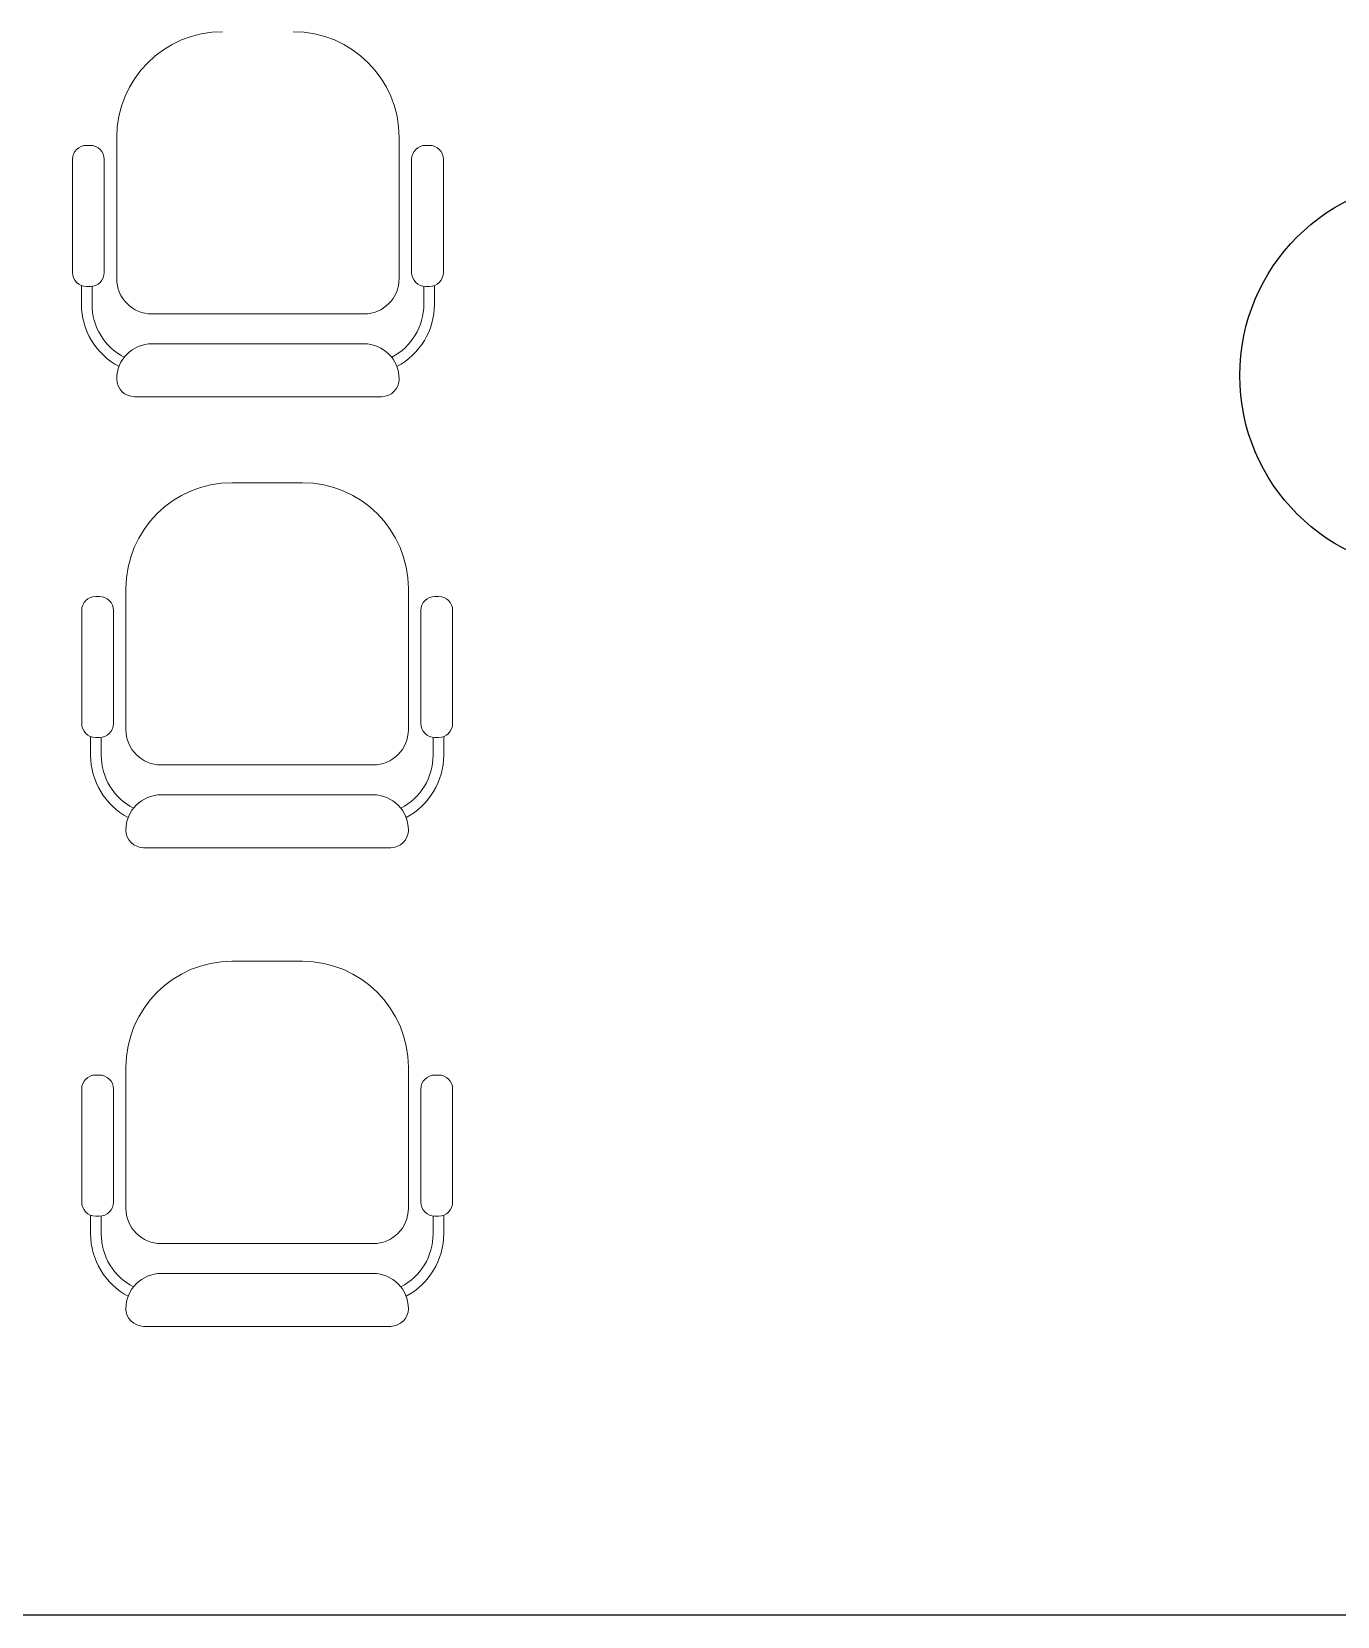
# Model space of a CAD drawing. Header units: millimetres. Extents: x -1911 to 4021, y -174 to 2851.
# Drawn here: x 3111.5 to 3311.2, y 1382.6 to 1625.1 of the extents above; entities that cross this region are included whole.
import ezdxf

# ---------------------------------------------------------------- set-up
doc = ezdxf.new("R2010")
doc.units = ezdxf.units.MM
doc.layers.add('ARREDI attrezzature - furniture', color=175, linetype='Continuous', lineweight=9)

msp = doc.modelspace()

# ---------------------------------------------------------------- linework, layer by layer
msp.add_line((2928.04, 1382.78), (3528.04, 1382.78))
at = {"color": 0}
msp.add_circle((3326.25, 1572.46), 30, dxfattribs=at)
at = {"color": 2}
for radius in [700.64, 695.64]:
    msp.add_arc((2858.04, 1352.78), radius, 2.45403, 177.54597, dxfattribs=at)
at = {"layer": 'ARREDI attrezzature - furniture'}
for p, q in [((3124.47, 1608.87), (3124.47, 1587.27)), ((3124.47, 1608.87), (3124.47, 1587.27)), ((3124.47, 1608.87), (3124.47, 1587.27)), ((3124.47, 1608.87), (3124.47, 1587.27)), ((3124.47, 1608.87), (3124.47, 1587.27)), ((3124.47, 1608.87), (3124.47, 1587.27)), ((3167.67, 1587.27), (3167.67, 1608.87)), ((3167.67, 1587.27), (3167.67, 1608.87)), ((3167.67, 1587.27), (3167.67, 1608.87)), ((3167.67, 1587.27), (3167.67, 1608.87)), ((3167.67, 1587.27), (3167.67, 1608.87)), ((3167.67, 1587.27), (3167.67, 1608.87)), ((3117.7, 1605.51), (3117.7, 1588.23)), ((3117.7, 1605.51), (3117.7, 1588.23)), ((3117.7, 1605.51), (3117.7, 1588.23)), ((3117.7, 1605.51), (3117.7, 1588.23)), ((3117.7, 1605.51), (3117.7, 1588.23)), ((3117.7, 1605.51), (3117.7, 1588.23)), ((3120.4, 1607.67), (3119.86, 1607.67)), ((3120.4, 1607.67), (3119.86, 1607.67)), ((3120.4, 1607.67), (3119.86, 1607.67)), ((3120.4, 1607.67), (3119.86, 1607.67)), ((3120.4, 1607.67), (3119.86, 1607.67)), ((3120.4, 1607.67), (3119.86, 1607.67)), ((3122.56, 1588.23), (3122.56, 1605.51)), ((3122.56, 1588.23), (3122.56, 1605.51)), ((3122.56, 1588.23), (3122.56, 1605.51)), ((3122.56, 1588.23), (3122.56, 1605.51)), ((3122.56, 1588.23), (3122.56, 1605.51)), ((3122.56, 1588.23), (3122.56, 1605.51)), ((3169.58, 1588.23), (3169.58, 1605.51)), ((3169.58, 1588.23), (3169.58, 1605.51)), ((3169.58, 1588.23), (3169.58, 1605.51)), ((3169.58, 1588.23), (3169.58, 1605.51)), ((3169.58, 1588.23), (3169.58, 1605.51)), ((3169.58, 1588.23), (3169.58, 1605.51)), ((3171.74, 1607.67), (3172.28, 1607.67)), ((3171.74, 1607.67), (3172.28, 1607.67)), ((3171.74, 1607.67), (3172.28, 1607.67)), ((3171.74, 1607.67), (3172.28, 1607.67)), ((3171.74, 1607.67), (3172.28, 1607.67)), ((3171.74, 1607.67), (3172.28, 1607.67)), ((3174.44, 1605.51), (3174.44, 1588.23)), ((3174.44, 1605.51), (3174.44, 1588.23)), ((3174.44, 1605.51), (3174.44, 1588.23)), ((3174.44, 1605.51), (3174.44, 1588.23)), ((3174.44, 1605.51), (3174.44, 1588.23)), ((3174.44, 1605.51), (3174.44, 1588.23)), ((3119.07, 1583.37), (3119.07, 1586.22)), ((3119.07, 1583.37), (3119.07, 1586.22)), ((3119.07, 1583.37), (3119.07, 1586.22)), ((3119.07, 1583.37), (3119.07, 1586.22)), ((3119.07, 1583.37), (3119.07, 1586.22)), ((3119.07, 1583.37), (3119.07, 1586.22)), ((3119.86, 1586.07), (3120.4, 1586.07)), ((3119.86, 1586.07), (3120.4, 1586.07)), ((3119.86, 1586.07), (3120.4, 1586.07)), ((3119.86, 1586.07), (3120.4, 1586.07)), ((3119.86, 1586.07), (3120.4, 1586.07)), ((3119.86, 1586.07), (3120.4, 1586.07)), ((3120.69, 1583.37), (3120.69, 1586.09)), ((3120.69, 1583.37), (3120.69, 1586.09)), ((3120.69, 1583.37), (3120.69, 1586.09)), ((3120.69, 1583.37), (3120.69, 1586.09)), ((3120.69, 1583.37), (3120.69, 1586.09)), ((3120.69, 1583.37), (3120.69, 1586.09)), ((3171.45, 1583.37), (3171.45, 1586.09)), ((3171.45, 1583.37), (3171.45, 1586.09)), ((3171.45, 1583.37), (3171.45, 1586.09)), ((3171.45, 1583.37), (3171.45, 1586.09)), ((3171.45, 1583.37), (3171.45, 1586.09)), ((3171.45, 1583.37), (3171.45, 1586.09)), ((3172.28, 1586.07), (3171.74, 1586.07)), ((3172.28, 1586.07), (3171.74, 1586.07)), ((3172.28, 1586.07), (3171.74, 1586.07)), ((3172.28, 1586.07), (3171.74, 1586.07)), ((3172.28, 1586.07), (3171.74, 1586.07)), ((3172.28, 1586.07), (3171.74, 1586.07)), ((3173.07, 1583.37), (3173.07, 1586.22)), ((3173.07, 1583.37), (3173.07, 1586.22)), ((3173.07, 1583.37), (3173.07, 1586.22)), ((3173.07, 1583.37), (3173.07, 1586.22)), ((3173.07, 1583.37), (3173.07, 1586.22)), ((3173.07, 1583.37), (3173.07, 1586.22)), ((3129.87, 1581.87), (3162.27, 1581.87)), ((3129.87, 1581.87), (3162.27, 1581.87)), ((3129.87, 1581.87), (3162.27, 1581.87)), ((3129.87, 1581.87), (3162.27, 1581.87)), ((3129.87, 1581.87), (3162.27, 1581.87)), ((3129.87, 1581.87), (3162.27, 1581.87)), ((3162.27, 1577.31), (3129.87, 1577.31)), ((3162.27, 1577.31), (3129.87, 1577.31)), ((3162.27, 1577.31), (3129.87, 1577.31)), ((3162.27, 1577.31), (3129.87, 1577.31)), ((3162.27, 1577.31), (3129.87, 1577.31)), ((3162.27, 1577.31), (3129.87, 1577.31)), ((3124.47, 1571.91), (3124.47, 1571.91)), ((3124.47, 1571.91), (3124.47, 1571.91)), ((3124.47, 1571.91), (3124.47, 1571.91)), ((3124.47, 1571.91), (3124.47, 1571.91)), ((3124.47, 1571.91), (3124.47, 1571.91)), ((3124.47, 1571.91), (3124.47, 1571.91)), ((3167.67, 1571.91), (3167.67, 1571.91)), ((3167.67, 1571.91), (3167.67, 1571.91)), ((3167.67, 1571.91), (3167.67, 1571.91)), ((3167.67, 1571.91), (3167.67, 1571.91)), ((3167.67, 1571.91), (3167.67, 1571.91)), ((3167.67, 1571.91), (3167.67, 1571.91)), ((3127.17, 1569.21), (3164.97, 1569.21)), ((3127.17, 1569.21), (3164.97, 1569.21)), ((3127.17, 1569.21), (3164.97, 1569.21)), ((3127.17, 1569.21), (3164.97, 1569.21)), ((3152.88, 1556.05), (3142.08, 1556.05)), ((3152.88, 1556.05), (3142.08, 1556.05)), ((3152.88, 1556.05), (3142.08, 1556.05)), ((3152.88, 1556.05), (3142.08, 1556.05)), ((3152.88, 1556.05), (3142.08, 1556.05)), ((3152.88, 1556.05), (3142.08, 1556.05)), ((3121.81, 1538.65), (3121.27, 1538.65)), ((3121.81, 1538.65), (3121.27, 1538.65)), ((3121.81, 1538.65), (3121.27, 1538.65)), ((3121.81, 1538.65), (3121.27, 1538.65)), ((3121.81, 1538.65), (3121.27, 1538.65)), ((3121.81, 1538.65), (3121.27, 1538.65)), ((3125.88, 1539.85), (3125.88, 1518.25)), ((3125.88, 1539.85), (3125.88, 1518.25)), ((3125.88, 1539.85), (3125.88, 1518.25)), ((3125.88, 1539.85), (3125.88, 1518.25)), ((3125.88, 1539.85), (3125.88, 1518.25)), ((3125.88, 1539.85), (3125.88, 1518.25)), ((3169.08, 1518.25), (3169.08, 1539.85)), ((3169.08, 1518.25), (3169.08, 1539.85)), ((3169.08, 1518.25), (3169.08, 1539.85)), ((3169.08, 1518.25), (3169.08, 1539.85)), ((3169.08, 1518.25), (3169.08, 1539.85)), ((3169.08, 1518.25), (3169.08, 1539.85)), ((3173.15, 1538.65), (3173.69, 1538.65)), ((3173.15, 1538.65), (3173.69, 1538.65)), ((3173.15, 1538.65), (3173.69, 1538.65)), ((3173.15, 1538.65), (3173.69, 1538.65)), ((3173.15, 1538.65), (3173.69, 1538.65)), ((3173.15, 1538.65), (3173.69, 1538.65)), ((3119.11, 1536.49), (3119.11, 1519.21)), ((3119.11, 1536.49), (3119.11, 1519.21)), ((3119.11, 1536.49), (3119.11, 1519.21)), ((3119.11, 1536.49), (3119.11, 1519.21)), ((3119.11, 1536.49), (3119.11, 1519.21)), ((3119.11, 1536.49), (3119.11, 1519.21)), ((3123.97, 1519.21), (3123.97, 1536.49)), ((3123.97, 1519.21), (3123.97, 1536.49)), ((3123.97, 1519.21), (3123.97, 1536.49)), ((3123.97, 1519.21), (3123.97, 1536.49)), ((3123.97, 1519.21), (3123.97, 1536.49)), ((3123.97, 1519.21), (3123.97, 1536.49)), ((3170.99, 1519.21), (3170.99, 1536.49)), ((3170.99, 1519.21), (3170.99, 1536.49)), ((3170.99, 1519.21), (3170.99, 1536.49)), ((3170.99, 1519.21), (3170.99, 1536.49)), ((3170.99, 1519.21), (3170.99, 1536.49)), ((3170.99, 1519.21), (3170.99, 1536.49)), ((3175.85, 1536.49), (3175.85, 1519.21)), ((3175.85, 1536.49), (3175.85, 1519.21)), ((3175.85, 1536.49), (3175.85, 1519.21)), ((3175.85, 1536.49), (3175.85, 1519.21)), ((3175.85, 1536.49), (3175.85, 1519.21)), ((3175.85, 1536.49), (3175.85, 1519.21)), ((3120.48, 1514.35), (3120.48, 1517.2)), ((3120.48, 1514.35), (3120.48, 1517.2)), ((3120.48, 1514.35), (3120.48, 1517.2)), ((3120.48, 1514.35), (3120.48, 1517.2)), ((3120.48, 1514.35), (3120.48, 1517.2)), ((3120.48, 1514.35), (3120.48, 1517.2)), ((3121.27, 1517.05), (3121.81, 1517.05)), ((3121.27, 1517.05), (3121.81, 1517.05)), ((3121.27, 1517.05), (3121.81, 1517.05)), ((3121.27, 1517.05), (3121.81, 1517.05)), ((3121.27, 1517.05), (3121.81, 1517.05)), ((3121.27, 1517.05), (3121.81, 1517.05)), ((3122.1, 1514.35), (3122.1, 1517.07)), ((3122.1, 1514.35), (3122.1, 1517.07)), ((3122.1, 1514.35), (3122.1, 1517.07)), ((3122.1, 1514.35), (3122.1, 1517.07)), ((3122.1, 1514.35), (3122.1, 1517.07)), ((3122.1, 1514.35), (3122.1, 1517.07)), ((3172.86, 1514.35), (3172.86, 1517.07)), ((3172.86, 1514.35), (3172.86, 1517.07)), ((3172.86, 1514.35), (3172.86, 1517.07)), ((3172.86, 1514.35), (3172.86, 1517.07)), ((3172.86, 1514.35), (3172.86, 1517.07)), ((3172.86, 1514.35), (3172.86, 1517.07)), ((3173.69, 1517.05), (3173.15, 1517.05)), ((3173.69, 1517.05), (3173.15, 1517.05)), ((3173.69, 1517.05), (3173.15, 1517.05)), ((3173.69, 1517.05), (3173.15, 1517.05)), ((3173.69, 1517.05), (3173.15, 1517.05)), ((3173.69, 1517.05), (3173.15, 1517.05)), ((3174.48, 1514.35), (3174.48, 1517.2)), ((3174.48, 1514.35), (3174.48, 1517.2)), ((3174.48, 1514.35), (3174.48, 1517.2)), ((3174.48, 1514.35), (3174.48, 1517.2)), ((3174.48, 1514.35), (3174.48, 1517.2)), ((3174.48, 1514.35), (3174.48, 1517.2)), ((3131.28, 1512.85), (3163.68, 1512.85)), ((3131.28, 1512.85), (3163.68, 1512.85)), ((3131.28, 1512.85), (3163.68, 1512.85)), ((3131.28, 1512.85), (3163.68, 1512.85)), ((3131.28, 1512.85), (3163.68, 1512.85)), ((3131.28, 1512.85), (3163.68, 1512.85)), ((3163.68, 1508.29), (3131.28, 1508.29)), ((3163.68, 1508.29), (3131.28, 1508.29)), ((3163.68, 1508.29), (3131.28, 1508.29)), ((3163.68, 1508.29), (3131.28, 1508.29)), ((3163.68, 1508.29), (3131.28, 1508.29)), ((3163.68, 1508.29), (3131.28, 1508.29)), ((3125.88, 1502.89), (3125.88, 1502.89)), ((3125.88, 1502.89), (3125.88, 1502.89)), ((3125.88, 1502.89), (3125.88, 1502.89)), ((3125.88, 1502.89), (3125.88, 1502.89)), ((3125.88, 1502.89), (3125.88, 1502.89)), ((3125.88, 1502.89), (3125.88, 1502.89)), ((3169.08, 1502.89), (3169.08, 1502.89)), ((3169.08, 1502.89), (3169.08, 1502.89)), ((3169.08, 1502.89), (3169.08, 1502.89)), ((3169.08, 1502.89), (3169.08, 1502.89)), ((3169.08, 1502.89), (3169.08, 1502.89)), ((3169.08, 1502.89), (3169.08, 1502.89)), ((3128.58, 1500.19), (3166.38, 1500.19)), ((3128.58, 1500.19), (3166.38, 1500.19)), ((3128.58, 1500.19), (3166.38, 1500.19)), ((3128.58, 1500.19), (3166.38, 1500.19)), ((3152.88, 1482.8), (3142.08, 1482.8)), ((3152.88, 1482.8), (3142.08, 1482.8)), ((3152.88, 1482.8), (3142.08, 1482.8)), ((3152.88, 1482.8), (3142.08, 1482.8)), ((3152.88, 1482.8), (3142.08, 1482.8)), ((3152.88, 1482.8), (3142.08, 1482.8)), ((3121.81, 1465.4), (3121.27, 1465.4)), ((3121.81, 1465.4), (3121.27, 1465.4)), ((3121.81, 1465.4), (3121.27, 1465.4)), ((3121.81, 1465.4), (3121.27, 1465.4)), ((3121.81, 1465.4), (3121.27, 1465.4)), ((3121.81, 1465.4), (3121.27, 1465.4)), ((3125.88, 1466.6), (3125.88, 1445)), ((3125.88, 1466.6), (3125.88, 1445)), ((3125.88, 1466.6), (3125.88, 1445)), ((3125.88, 1466.6), (3125.88, 1445)), ((3125.88, 1466.6), (3125.88, 1445)), ((3125.88, 1466.6), (3125.88, 1445)), ((3169.08, 1445), (3169.08, 1466.6)), ((3169.08, 1445), (3169.08, 1466.6)), ((3169.08, 1445), (3169.08, 1466.6)), ((3169.08, 1445), (3169.08, 1466.6)), ((3169.08, 1445), (3169.08, 1466.6)), ((3169.08, 1445), (3169.08, 1466.6)), ((3173.15, 1465.4), (3173.69, 1465.4)), ((3173.15, 1465.4), (3173.69, 1465.4)), ((3173.15, 1465.4), (3173.69, 1465.4)), ((3173.15, 1465.4), (3173.69, 1465.4)), ((3173.15, 1465.4), (3173.69, 1465.4)), ((3173.15, 1465.4), (3173.69, 1465.4)), ((3119.11, 1463.24), (3119.11, 1445.96)), ((3119.11, 1463.24), (3119.11, 1445.96)), ((3119.11, 1463.24), (3119.11, 1445.96)), ((3119.11, 1463.24), (3119.11, 1445.96)), ((3119.11, 1463.24), (3119.11, 1445.96)), ((3119.11, 1463.24), (3119.11, 1445.96)), ((3123.97, 1445.96), (3123.97, 1463.24)), ((3123.97, 1445.96), (3123.97, 1463.24)), ((3123.97, 1445.96), (3123.97, 1463.24)), ((3123.97, 1445.96), (3123.97, 1463.24)), ((3123.97, 1445.96), (3123.97, 1463.24)), ((3123.97, 1445.96), (3123.97, 1463.24)), ((3170.99, 1445.96), (3170.99, 1463.24)), ((3170.99, 1445.96), (3170.99, 1463.24)), ((3170.99, 1445.96), (3170.99, 1463.24)), ((3170.99, 1445.96), (3170.99, 1463.24)), ((3170.99, 1445.96), (3170.99, 1463.24)), ((3170.99, 1445.96), (3170.99, 1463.24)), ((3175.85, 1463.24), (3175.85, 1445.96)), ((3175.85, 1463.24), (3175.85, 1445.96)), ((3175.85, 1463.24), (3175.85, 1445.96)), ((3175.85, 1463.24), (3175.85, 1445.96)), ((3175.85, 1463.24), (3175.85, 1445.96)), ((3175.85, 1463.24), (3175.85, 1445.96)), ((3120.48, 1441.1), (3120.48, 1443.95)), ((3120.48, 1441.1), (3120.48, 1443.95)), ((3120.48, 1441.1), (3120.48, 1443.95)), ((3120.48, 1441.1), (3120.48, 1443.95)), ((3120.48, 1441.1), (3120.48, 1443.95)), ((3120.48, 1441.1), (3120.48, 1443.95)), ((3121.27, 1443.8), (3121.81, 1443.8)), ((3121.27, 1443.8), (3121.81, 1443.8)), ((3121.27, 1443.8), (3121.81, 1443.8)), ((3121.27, 1443.8), (3121.81, 1443.8)), ((3121.27, 1443.8), (3121.81, 1443.8)), ((3121.27, 1443.8), (3121.81, 1443.8)), ((3122.1, 1441.1), (3122.1, 1443.82)), ((3122.1, 1441.1), (3122.1, 1443.82)), ((3122.1, 1441.1), (3122.1, 1443.82)), ((3122.1, 1441.1), (3122.1, 1443.82)), ((3122.1, 1441.1), (3122.1, 1443.82)), ((3122.1, 1441.1), (3122.1, 1443.82)), ((3172.86, 1441.1), (3172.86, 1443.82)), ((3172.86, 1441.1), (3172.86, 1443.82)), ((3172.86, 1441.1), (3172.86, 1443.82)), ((3172.86, 1441.1), (3172.86, 1443.82)), ((3172.86, 1441.1), (3172.86, 1443.82)), ((3172.86, 1441.1), (3172.86, 1443.82)), ((3173.69, 1443.8), (3173.15, 1443.8)), ((3173.69, 1443.8), (3173.15, 1443.8)), ((3173.69, 1443.8), (3173.15, 1443.8)), ((3173.69, 1443.8), (3173.15, 1443.8)), ((3173.69, 1443.8), (3173.15, 1443.8)), ((3173.69, 1443.8), (3173.15, 1443.8)), ((3174.48, 1441.1), (3174.48, 1443.95)), ((3174.48, 1441.1), (3174.48, 1443.95)), ((3174.48, 1441.1), (3174.48, 1443.95)), ((3174.48, 1441.1), (3174.48, 1443.95)), ((3174.48, 1441.1), (3174.48, 1443.95)), ((3174.48, 1441.1), (3174.48, 1443.95)), ((3131.28, 1439.6), (3163.68, 1439.6)), ((3131.28, 1439.6), (3163.68, 1439.6)), ((3131.28, 1439.6), (3163.68, 1439.6)), ((3131.28, 1439.6), (3163.68, 1439.6)), ((3131.28, 1439.6), (3163.68, 1439.6)), ((3131.28, 1439.6), (3163.68, 1439.6)), ((3163.68, 1435.04), (3131.28, 1435.04)), ((3163.68, 1435.04), (3131.28, 1435.04)), ((3163.68, 1435.04), (3131.28, 1435.04)), ((3163.68, 1435.04), (3131.28, 1435.04)), ((3163.68, 1435.04), (3131.28, 1435.04)), ((3163.68, 1435.04), (3131.28, 1435.04)), ((3125.88, 1429.64), (3125.88, 1429.64)), ((3125.88, 1429.64), (3125.88, 1429.64)), ((3125.88, 1429.64), (3125.88, 1429.64)), ((3125.88, 1429.64), (3125.88, 1429.64)), ((3125.88, 1429.64), (3125.88, 1429.64)), ((3125.88, 1429.64), (3125.88, 1429.64)), ((3169.08, 1429.64), (3169.08, 1429.64)), ((3169.08, 1429.64), (3169.08, 1429.64)), ((3169.08, 1429.64), (3169.08, 1429.64)), ((3169.08, 1429.64), (3169.08, 1429.64)), ((3169.08, 1429.64), (3169.08, 1429.64)), ((3169.08, 1429.64), (3169.08, 1429.64)), ((3128.58, 1426.94), (3166.38, 1426.94)), ((3128.58, 1426.94), (3166.38, 1426.94)), ((3128.58, 1426.94), (3166.38, 1426.94)), ((3128.58, 1426.94), (3166.38, 1426.94))]:
    msp.add_line(p, q, dxfattribs=at)
for centre, radius, start, end in [((3140.67, 1608.87), 16.2, 90, 180), ((3140.67, 1608.87), 16.2, 90, 180), ((3140.67, 1608.87), 16.2, 90, 180), ((3140.67, 1608.87), 16.2, 90, 180), ((3140.67, 1608.87), 16.2, 90, 180), ((3140.67, 1608.87), 16.2, 90, 180), ((3151.47, 1608.87), 16.2, 0, 90), ((3151.47, 1608.87), 16.2, 0, 90), ((3151.47, 1608.87), 16.2, 0, 90), ((3151.47, 1608.87), 16.2, 0, 90), ((3151.47, 1608.87), 16.2, 0, 90), ((3151.47, 1608.87), 16.2, 0, 90), ((3119.86, 1605.51), 2.16, 90, 180), ((3119.86, 1605.51), 2.16, 90, 180), ((3119.86, 1605.51), 2.16, 90, 180), ((3119.86, 1605.51), 2.16, 90, 180), ((3119.86, 1605.51), 2.16, 90, 180), ((3119.86, 1605.51), 2.16, 90, 180), ((3120.4, 1605.51), 2.16, 0, 90), ((3120.4, 1605.51), 2.16, 0, 90), ((3120.4, 1605.51), 2.16, 0, 90), ((3120.4, 1605.51), 2.16, 0, 90), ((3120.4, 1605.51), 2.16, 0, 90), ((3120.4, 1605.51), 2.16, 0, 90), ((3171.74, 1605.51), 2.16, 90, 180), ((3171.74, 1605.51), 2.16, 90, 180), ((3171.74, 1605.51), 2.16, 90, 180), ((3171.74, 1605.51), 2.16, 90, 180), ((3171.74, 1605.51), 2.16, 90, 180), ((3171.74, 1605.51), 2.16, 90, 180), ((3172.28, 1605.51), 2.16, 0, 90), ((3172.28, 1605.51), 2.16, 0, 90), ((3172.28, 1605.51), 2.16, 0, 90), ((3172.28, 1605.51), 2.16, 0, 90), ((3172.28, 1605.51), 2.16, 0, 90), ((3172.28, 1605.51), 2.16, 0, 90), ((3119.86, 1588.23), 2.16, 180, 270), ((3119.86, 1588.23), 2.16, 180, 270), ((3119.86, 1588.23), 2.16, 180, 270), ((3119.86, 1588.23), 2.16, 180, 270), ((3119.86, 1588.23), 2.16, 180, 270), ((3119.86, 1588.23), 2.16, 180, 270), ((3120.4, 1588.23), 2.16, 270, 0), ((3120.4, 1588.23), 2.16, 270, 0), ((3120.4, 1588.23), 2.16, 270, 0), ((3120.4, 1588.23), 2.16, 270, 0), ((3120.4, 1588.23), 2.16, 270, 0), ((3120.4, 1588.23), 2.16, 270, 0), ((3129.87, 1587.27), 5.4, 180, 270), ((3129.87, 1587.27), 5.4, 180, 270), ((3129.87, 1587.27), 5.4, 180, 270), ((3129.87, 1587.27), 5.4, 180, 270), ((3129.87, 1587.27), 5.4, 180, 270), ((3129.87, 1587.27), 5.4, 180, 270), ((3162.27, 1587.27), 5.4, 270, 360), ((3162.27, 1587.27), 5.4, 270, 360), ((3162.27, 1587.27), 5.4, 270, 360), ((3162.27, 1587.27), 5.4, 270, 360), ((3162.27, 1587.27), 5.4, 270, 360), ((3162.27, 1587.27), 5.4, 270, 360), ((3171.74, 1588.23), 2.16, 180, 270), ((3171.74, 1588.23), 2.16, 180, 270), ((3171.74, 1588.23), 2.16, 180, 270), ((3171.74, 1588.23), 2.16, 180, 270), ((3171.74, 1588.23), 2.16, 180, 270), ((3171.74, 1588.23), 2.16, 180, 270), ((3172.28, 1588.23), 2.16, 270, 0), ((3172.28, 1588.23), 2.16, 270, 0), ((3172.28, 1588.23), 2.16, 270, 0), ((3172.28, 1588.23), 2.16, 270, 0), ((3172.28, 1588.23), 2.16, 270, 0), ((3172.28, 1588.23), 2.16, 270, 0), ((3129.87, 1583.37), 10.8, 180, 242.1194), ((3129.87, 1583.37), 10.8, 180, 242.1194), ((3129.87, 1583.37), 10.8, 180, 242.1194), ((3129.87, 1583.37), 10.8, 180, 242.1194), ((3129.87, 1583.37), 10.8, 180, 242.1194), ((3129.87, 1583.37), 10.8, 180, 242.1194), ((3129.87, 1583.37), 9.18, 180, 242.3805), ((3129.87, 1583.37), 9.18, 180, 242.3805), ((3129.87, 1583.37), 9.18, 180, 242.3805), ((3129.87, 1583.37), 9.18, 180, 242.3805), ((3129.87, 1583.37), 9.18, 180, 242.3805), ((3129.87, 1583.37), 9.18, 180, 242.3805), ((3162.27, 1583.37), 9.18, 297.6195, 0), ((3162.27, 1583.37), 9.18, 297.6195, 0), ((3162.27, 1583.37), 9.18, 297.6195, 0), ((3162.27, 1583.37), 9.18, 297.6195, 0), ((3162.27, 1583.37), 9.18, 297.6195, 0), ((3162.27, 1583.37), 9.18, 297.6195, 0), ((3162.27, 1583.37), 10.8, 297.8806, 0), ((3162.27, 1583.37), 10.8, 297.8806, 0), ((3162.27, 1583.37), 10.8, 297.8806, 0), ((3162.27, 1583.37), 10.8, 297.8806, 0), ((3162.27, 1583.37), 10.8, 297.8806, 0), ((3162.27, 1583.37), 10.8, 297.8806, 0), ((3129.87, 1571.91), 5.4, 90, 180), ((3129.87, 1571.91), 5.4, 90, 180), ((3129.87, 1571.91), 5.4, 90, 180), ((3129.87, 1571.91), 5.4, 90, 180), ((3129.87, 1571.91), 5.4, 90, 180), ((3129.87, 1571.91), 5.4, 90, 180), ((3162.27, 1571.91), 5.4, 0, 90), ((3162.27, 1571.91), 5.4, 0, 90), ((3162.27, 1571.91), 5.4, 0, 90), ((3162.27, 1571.91), 5.4, 0, 90), ((3162.27, 1571.91), 5.4, 0, 90), ((3162.27, 1571.91), 5.4, 0, 90), ((3127.17, 1571.91), 2.7, 180, 270), ((3127.17, 1571.91), 2.7, 180, 270), ((3127.17, 1571.91), 2.7, 180, 270), ((3127.17, 1571.91), 2.7, 180, 270), ((3127.17, 1571.91), 2.7, 180, 270), ((3127.17, 1571.91), 2.7, 180, 270), ((3164.97, 1571.91), 2.7, 270, 360), ((3164.97, 1571.91), 2.7, 270, 360), ((3164.97, 1571.91), 2.7, 270, 360), ((3164.97, 1571.91), 2.7, 270, 360), ((3164.97, 1571.91), 2.7, 270, 360), ((3164.97, 1571.91), 2.7, 270, 360), ((3142.08, 1539.85), 16.2, 90, 180), ((3142.08, 1539.85), 16.2, 90, 180), ((3142.08, 1539.85), 16.2, 90, 180), ((3142.08, 1539.85), 16.2, 90, 180), ((3142.08, 1539.85), 16.2, 90, 180), ((3142.08, 1539.85), 16.2, 90, 180), ((3152.88, 1539.85), 16.2, 0, 90), ((3152.88, 1539.85), 16.2, 0, 90), ((3152.88, 1539.85), 16.2, 0, 90), ((3152.88, 1539.85), 16.2, 0, 90), ((3152.88, 1539.85), 16.2, 0, 90), ((3152.88, 1539.85), 16.2, 0, 90), ((3121.27, 1536.49), 2.16, 90, 180), ((3121.27, 1536.49), 2.16, 90, 180), ((3121.27, 1536.49), 2.16, 90, 180), ((3121.27, 1536.49), 2.16, 90, 180), ((3121.27, 1536.49), 2.16, 90, 180), ((3121.27, 1536.49), 2.16, 90, 180), ((3121.81, 1536.49), 2.16, 0, 90), ((3121.81, 1536.49), 2.16, 0, 90), ((3121.81, 1536.49), 2.16, 0, 90), ((3121.81, 1536.49), 2.16, 0, 90), ((3121.81, 1536.49), 2.16, 0, 90), ((3121.81, 1536.49), 2.16, 0, 90), ((3173.15, 1536.49), 2.16, 90, 180), ((3173.15, 1536.49), 2.16, 90, 180), ((3173.15, 1536.49), 2.16, 90, 180), ((3173.15, 1536.49), 2.16, 90, 180), ((3173.15, 1536.49), 2.16, 90, 180), ((3173.15, 1536.49), 2.16, 90, 180), ((3173.69, 1536.49), 2.16, 0, 90), ((3173.69, 1536.49), 2.16, 0, 90), ((3173.69, 1536.49), 2.16, 0, 90), ((3173.69, 1536.49), 2.16, 0, 90), ((3173.69, 1536.49), 2.16, 0, 90), ((3173.69, 1536.49), 2.16, 0, 90), ((3121.27, 1519.21), 2.16, 180, 270), ((3121.27, 1519.21), 2.16, 180, 270), ((3121.27, 1519.21), 2.16, 180, 270), ((3121.27, 1519.21), 2.16, 180, 270), ((3121.27, 1519.21), 2.16, 180, 270), ((3121.27, 1519.21), 2.16, 180, 270), ((3121.81, 1519.21), 2.16, 270, 0), ((3121.81, 1519.21), 2.16, 270, 0), ((3121.81, 1519.21), 2.16, 270, 0), ((3121.81, 1519.21), 2.16, 270, 0), ((3121.81, 1519.21), 2.16, 270, 0), ((3121.81, 1519.21), 2.16, 270, 0), ((3131.28, 1518.25), 5.4, 180, 270), ((3131.28, 1518.25), 5.4, 180, 270), ((3131.28, 1518.25), 5.4, 180, 270), ((3131.28, 1518.25), 5.4, 180, 270), ((3131.28, 1518.25), 5.4, 180, 270), ((3131.28, 1518.25), 5.4, 180, 270), ((3163.68, 1518.25), 5.4, 270, 360), ((3163.68, 1518.25), 5.4, 270, 360), ((3163.68, 1518.25), 5.4, 270, 360), ((3163.68, 1518.25), 5.4, 270, 360), ((3163.68, 1518.25), 5.4, 270, 360), ((3163.68, 1518.25), 5.4, 270, 360), ((3173.15, 1519.21), 2.16, 180, 270), ((3173.15, 1519.21), 2.16, 180, 270), ((3173.15, 1519.21), 2.16, 180, 270), ((3173.15, 1519.21), 2.16, 180, 270), ((3173.15, 1519.21), 2.16, 180, 270), ((3173.15, 1519.21), 2.16, 180, 270), ((3173.69, 1519.21), 2.16, 270, 0), ((3173.69, 1519.21), 2.16, 270, 0), ((3173.69, 1519.21), 2.16, 270, 0), ((3173.69, 1519.21), 2.16, 270, 0), ((3173.69, 1519.21), 2.16, 270, 0), ((3173.69, 1519.21), 2.16, 270, 0), ((3131.28, 1514.35), 10.8, 180, 242.1194), ((3131.28, 1514.35), 10.8, 180, 242.1194), ((3131.28, 1514.35), 10.8, 180, 242.1194), ((3131.28, 1514.35), 10.8, 180, 242.1194), ((3131.28, 1514.35), 10.8, 180, 242.1194), ((3131.28, 1514.35), 10.8, 180, 242.1194), ((3131.28, 1514.35), 9.18, 180, 242.3805), ((3131.28, 1514.35), 9.18, 180, 242.3805), ((3131.28, 1514.35), 9.18, 180, 242.3805), ((3131.28, 1514.35), 9.18, 180, 242.3805), ((3131.28, 1514.35), 9.18, 180, 242.3805), ((3131.28, 1514.35), 9.18, 180, 242.3805), ((3163.68, 1514.35), 9.18, 297.6195, 0), ((3163.68, 1514.35), 9.18, 297.6195, 0), ((3163.68, 1514.35), 9.18, 297.6195, 0), ((3163.68, 1514.35), 9.18, 297.6195, 0), ((3163.68, 1514.35), 9.18, 297.6195, 0), ((3163.68, 1514.35), 9.18, 297.6195, 0), ((3163.68, 1514.35), 10.8, 297.8806, 0), ((3163.68, 1514.35), 10.8, 297.8806, 0), ((3163.68, 1514.35), 10.8, 297.8806, 0), ((3163.68, 1514.35), 10.8, 297.8806, 0), ((3163.68, 1514.35), 10.8, 297.8806, 0), ((3163.68, 1514.35), 10.8, 297.8806, 0), ((3131.28, 1502.89), 5.4, 90, 180), ((3131.28, 1502.89), 5.4, 90, 180), ((3131.28, 1502.89), 5.4, 90, 180), ((3131.28, 1502.89), 5.4, 90, 180), ((3131.28, 1502.89), 5.4, 90, 180), ((3131.28, 1502.89), 5.4, 90, 180), ((3163.68, 1502.89), 5.4, 0, 90), ((3163.68, 1502.89), 5.4, 0, 90), ((3163.68, 1502.89), 5.4, 0, 90), ((3163.68, 1502.89), 5.4, 0, 90), ((3163.68, 1502.89), 5.4, 0, 90), ((3163.68, 1502.89), 5.4, 0, 90), ((3128.58, 1502.89), 2.7, 180, 270), ((3128.58, 1502.89), 2.7, 180, 270), ((3128.58, 1502.89), 2.7, 180, 270), ((3128.58, 1502.89), 2.7, 180, 270), ((3128.58, 1502.89), 2.7, 180, 270), ((3128.58, 1502.89), 2.7, 180, 270), ((3166.38, 1502.89), 2.7, 270, 360), ((3166.38, 1502.89), 2.7, 270, 360), ((3166.38, 1502.89), 2.7, 270, 360), ((3166.38, 1502.89), 2.7, 270, 360), ((3166.38, 1502.89), 2.7, 270, 360), ((3166.38, 1502.89), 2.7, 270, 360), ((3142.08, 1466.6), 16.2, 90, 180), ((3142.08, 1466.6), 16.2, 90, 180), ((3142.08, 1466.6), 16.2, 90, 180), ((3142.08, 1466.6), 16.2, 90, 180), ((3142.08, 1466.6), 16.2, 90, 180), ((3142.08, 1466.6), 16.2, 90, 180), ((3152.88, 1466.6), 16.2, 0, 90), ((3152.88, 1466.6), 16.2, 0, 90), ((3152.88, 1466.6), 16.2, 0, 90), ((3152.88, 1466.6), 16.2, 0, 90), ((3152.88, 1466.6), 16.2, 0, 90), ((3152.88, 1466.6), 16.2, 0, 90), ((3121.27, 1463.24), 2.16, 90, 180), ((3121.27, 1463.24), 2.16, 90, 180), ((3121.27, 1463.24), 2.16, 90, 180), ((3121.27, 1463.24), 2.16, 90, 180), ((3121.27, 1463.24), 2.16, 90, 180), ((3121.27, 1463.24), 2.16, 90, 180), ((3121.81, 1463.24), 2.16, 0, 90), ((3121.81, 1463.24), 2.16, 0, 90), ((3121.81, 1463.24), 2.16, 0, 90), ((3121.81, 1463.24), 2.16, 0, 90), ((3121.81, 1463.24), 2.16, 0, 90), ((3121.81, 1463.24), 2.16, 0, 90), ((3173.15, 1463.24), 2.16, 90, 180), ((3173.15, 1463.24), 2.16, 90, 180), ((3173.15, 1463.24), 2.16, 90, 180), ((3173.15, 1463.24), 2.16, 90, 180), ((3173.15, 1463.24), 2.16, 90, 180), ((3173.15, 1463.24), 2.16, 90, 180), ((3173.69, 1463.24), 2.16, 0, 90), ((3173.69, 1463.24), 2.16, 0, 90), ((3173.69, 1463.24), 2.16, 0, 90), ((3173.69, 1463.24), 2.16, 0, 90), ((3173.69, 1463.24), 2.16, 0, 90), ((3173.69, 1463.24), 2.16, 0, 90), ((3121.27, 1445.96), 2.16, 180, 270), ((3121.27, 1445.96), 2.16, 180, 270), ((3121.27, 1445.96), 2.16, 180, 270), ((3121.27, 1445.96), 2.16, 180, 270), ((3121.27, 1445.96), 2.16, 180, 270), ((3121.27, 1445.96), 2.16, 180, 270), ((3121.81, 1445.96), 2.16, 270, 0), ((3121.81, 1445.96), 2.16, 270, 0), ((3121.81, 1445.96), 2.16, 270, 0), ((3121.81, 1445.96), 2.16, 270, 0), ((3121.81, 1445.96), 2.16, 270, 0), ((3121.81, 1445.96), 2.16, 270, 0), ((3173.15, 1445.96), 2.16, 180, 270), ((3173.15, 1445.96), 2.16, 180, 270), ((3173.15, 1445.96), 2.16, 180, 270), ((3173.15, 1445.96), 2.16, 180, 270), ((3173.15, 1445.96), 2.16, 180, 270), ((3173.15, 1445.96), 2.16, 180, 270), ((3173.69, 1445.96), 2.16, 270, 0), ((3173.69, 1445.96), 2.16, 270, 0), ((3173.69, 1445.96), 2.16, 270, 0), ((3173.69, 1445.96), 2.16, 270, 0), ((3173.69, 1445.96), 2.16, 270, 0), ((3173.69, 1445.96), 2.16, 270, 0), ((3131.28, 1445), 5.4, 180, 270), ((3131.28, 1445), 5.4, 180, 270), ((3131.28, 1445), 5.4, 180, 270), ((3131.28, 1445), 5.4, 180, 270), ((3131.28, 1445), 5.4, 180, 270), ((3131.28, 1445), 5.4, 180, 270), ((3163.68, 1445), 5.4, 270, 360), ((3163.68, 1445), 5.4, 270, 360), ((3163.68, 1445), 5.4, 270, 360), ((3163.68, 1445), 5.4, 270, 360), ((3163.68, 1445), 5.4, 270, 360), ((3163.68, 1445), 5.4, 270, 360), ((3131.28, 1441.1), 10.8, 180, 242.1194), ((3131.28, 1441.1), 10.8, 180, 242.1194), ((3131.28, 1441.1), 10.8, 180, 242.1194), ((3131.28, 1441.1), 10.8, 180, 242.1194), ((3131.28, 1441.1), 10.8, 180, 242.1194), ((3131.28, 1441.1), 10.8, 180, 242.1194), ((3131.28, 1441.1), 9.18, 180, 242.3805), ((3131.28, 1441.1), 9.18, 180, 242.3805), ((3131.28, 1441.1), 9.18, 180, 242.3805), ((3131.28, 1441.1), 9.18, 180, 242.3805), ((3131.28, 1441.1), 9.18, 180, 242.3805), ((3131.28, 1441.1), 9.18, 180, 242.3805), ((3163.68, 1441.1), 9.18, 297.6195, 0), ((3163.68, 1441.1), 9.18, 297.6195, 0), ((3163.68, 1441.1), 9.18, 297.6195, 0), ((3163.68, 1441.1), 9.18, 297.6195, 0), ((3163.68, 1441.1), 9.18, 297.6195, 0), ((3163.68, 1441.1), 9.18, 297.6195, 0), ((3163.68, 1441.1), 10.8, 297.8806, 0), ((3163.68, 1441.1), 10.8, 297.8806, 0), ((3163.68, 1441.1), 10.8, 297.8806, 0), ((3163.68, 1441.1), 10.8, 297.8806, 0), ((3163.68, 1441.1), 10.8, 297.8806, 0), ((3163.68, 1441.1), 10.8, 297.8806, 0), ((3131.28, 1429.64), 5.4, 90, 180), ((3131.28, 1429.64), 5.4, 90, 180), ((3131.28, 1429.64), 5.4, 90, 180), ((3131.28, 1429.64), 5.4, 90, 180), ((3131.28, 1429.64), 5.4, 90, 180), ((3131.28, 1429.64), 5.4, 90, 180), ((3163.68, 1429.64), 5.4, 0, 90), ((3163.68, 1429.64), 5.4, 0, 90), ((3163.68, 1429.64), 5.4, 0, 90), ((3163.68, 1429.64), 5.4, 0, 90), ((3163.68, 1429.64), 5.4, 0, 90), ((3163.68, 1429.64), 5.4, 0, 90), ((3128.58, 1429.64), 2.7, 180, 270), ((3128.58, 1429.64), 2.7, 180, 270), ((3128.58, 1429.64), 2.7, 180, 270), ((3128.58, 1429.64), 2.7, 180, 270), ((3128.58, 1429.64), 2.7, 180, 270), ((3128.58, 1429.64), 2.7, 180, 270), ((3166.38, 1429.64), 2.7, 270, 360), ((3166.38, 1429.64), 2.7, 270, 360), ((3166.38, 1429.64), 2.7, 270, 360), ((3166.38, 1429.64), 2.7, 270, 360), ((3166.38, 1429.64), 2.7, 270, 360), ((3166.38, 1429.64), 2.7, 270, 360)]:
    msp.add_arc(centre, radius, start, end, dxfattribs=at)

doc.saveas('drawing.dxf')
